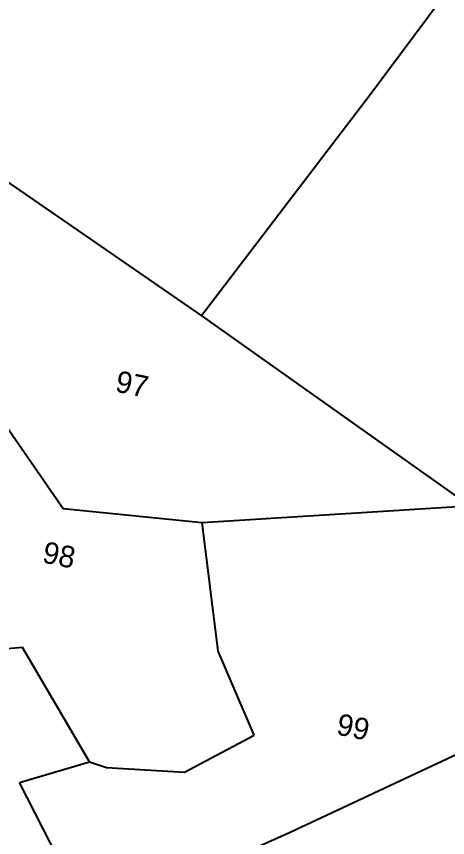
# Model space of a CAD drawing. Header units: metres. Extents: x 280043 to 281054, y 2047152 to 2048652.
# Drawn here: x 280209.1 to 280280.3, y 2048039.1 to 2048174.7 of the extents above; entities that cross this region are included whole.
import ezdxf
from ezdxf.enums import TextEntityAlignment as Align

# ---------------------------------------------------------------- set-up
doc = ezdxf.new("R2010")
doc.units = ezdxf.units.M
doc.layers.add('POLY_PARCEL', color=6, linetype='Continuous')
doc.layers.add('TEXT_PARCEL', color=7, linetype='Continuous')
doc.styles.add('TEXT_MAP', font='', dxfattribs={"height": 1.8})
doc.styles.get('TEXT_MAP').set_extended_font_data('Kruti Dev 050')

msp = doc.modelspace()

# ---------------------------------------------------------------- linework, layer by layer
at = {"layer": 'POLY_PARCEL'}
for p, q in [((280267.48, 2048161.74), (280310.19, 2048219.21)), ((280239.6, 2048125.31), (280175.11, 2048169.7)), ((280239.6, 2048125.31), (280267.48, 2048161.74)), ((280283.86, 2048093.9), (280239.6, 2048125.31)), ((280196.32, 2048122.91), (280216.79, 2048093.45)), ((280216.79, 2048093.45), (280239.75, 2048091.13)), ((280239.75, 2048091.13), (280283.86, 2048093.9)), ((280242.35, 2048069.88), (280239.75, 2048091.13)), ((280210.07, 2048070.48), (280191.57, 2048068.83)), ((280221.11, 2048051.61), (280210.07, 2048070.48)), ((280248.33, 2048056.01), (280242.35, 2048069.88)), ((280317.59, 2048069.61), (280254.27, 2048039.93)), ((280236.82, 2048049.89), (280248.33, 2048056.01)), ((280209.58, 2048048.17), (280221.11, 2048051.61)), ((280221.11, 2048051.61), (280223.95, 2048050.68)), ((280223.95, 2048050.68), (280236.82, 2048049.89)), ((280221.34, 2048025.31), (280209.58, 2048048.17)), ((280254.27, 2048039.93), (280221.34, 2048025.31))]:
    msp.add_line(p, q, dxfattribs=at)

# ---------------------------------------------------------------- texts
at = {"layer": 'TEXT_PARCEL', "style": 'TEXT_MAP'}
for s, p in [('97', (280228.17, 2048113.97)), ('98', (280216.12, 2048085.77)), ('99', (280264.69, 2048057.37))]:
    msp.add_text(s, height=3.566, rotation=348.3523, dxfattribs=at).set_placement(p, align=Align.MIDDLE)

doc.saveas('drawing.dxf')
